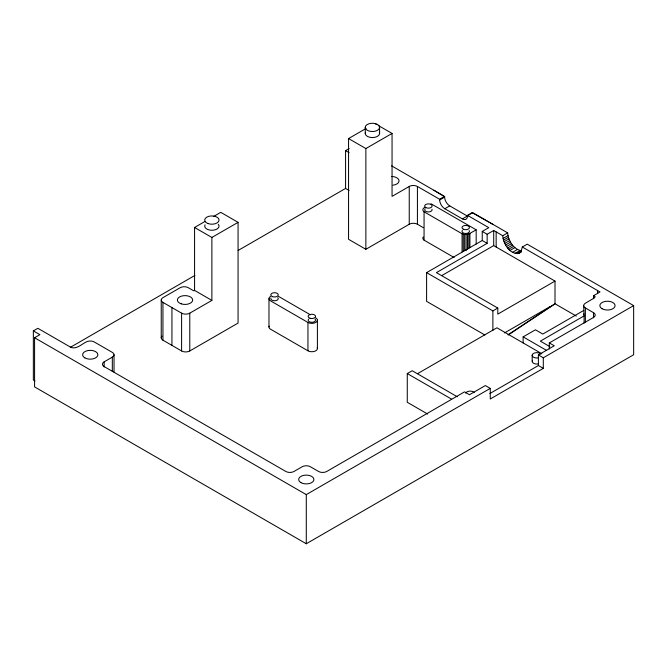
<?xml version="1.0" encoding="UTF-8"?>
<svg xmlns="http://www.w3.org/2000/svg" width="667" height="667" viewBox="0 0 667 667"><rect width="100%" height="100%" fill="white"/><g stroke="black" fill="none" stroke-linecap="round" stroke-linejoin="round"><path stroke-width="1" d="M378.214 125.438L392.054 133.433L392.054 196.373L409.246 186.452A5.786 3.343 0 0 1 417.425 186.452L439.686 199.3L444.614 196.457L444.614 197.023A7.237 4.177 60 0 0 449.733 205.886L467.325 216.041A7.237 4.177 60 0 0 467.992 216.375M454.119 257.512L424.062 240.153L424.062 211.806A5.553 3.21 0 0 1 424.912 207.295M462.073 251.984L462.073 233.758L424.062 211.806M463.282 251.434L463.282 234.225L462.073 233.758M464.657 250.684L464.657 234.484L463.282 234.225M466.108 250.734L466.108 234.534L468.826 233.992L476.18 229.823L476.18 243.997M467.525 249.558L467.525 234.367M468.826 248.174L468.826 233.992M469.91 247.615L469.91 233.442M597.557 293.613L597.557 290.554L522.303 247.015L521.027 251.567L519.468 253.018C510.105 255.428 503.268 243.847 502.743 235.726L493.705 230.49L487.152 234.267L482.241 231.432L482.241 240.504L426.597 272.636L426.597 301.359L484.826 334.984M467.325 216.041L462.381 218.893L444.789 208.738A7.237 4.177 60 0 1 439.67 199.875L439.686 199.3M507.996 334.817L555.002 303.785L576.28 316.066M508.354 334.892L555.002 303.785L555.002 281.09L493.705 245.606L441.787 275.579M502.743 235.726L507.662 232.875C508.254 240.495 513.24 249.099 521.16 250.684L516.25 253.527M503.035 238.444L507.954 235.601M503.527 240.095L508.437 237.252M504.019 241.746L508.929 238.903M504.802 243.372L509.713 240.529M505.578 244.997L510.488 242.154M506.595 246.49L511.506 243.638M507.612 247.974L512.523 245.131M508.796 249.225L513.707 246.381M509.98 250.475L514.891 247.632M512.523 252.326L517.434 249.483M522.303 247.015L527.213 244.164L633.65 305.611L633.65 354.752L306.286 543.755L34.576 386.885L34.576 337.744L39.895 334.676L33.35 330.89L33.35 380.032L34.984 380.982M515.066 253.41L519.977 250.567M517.434 253.643L521.527 251.276M518.451 253.335L520.91 251.909M519.468 253.018L521.102 252.068M194.572 227.472L211.881 237.46L211.881 300.4L194.572 290.403L194.572 227.472L205.044 221.419M213.773 216.383L220.76 212.348L238.069 222.344L238.069 323.078L189.778 350.959A5.786 3.343 0 0 1 181.599 350.959L162.94 340.187A5.786 3.343 0 0 1 162.014 336.151M423.378 227.689L417.425 224.254A5.786 3.343 0 0 0 409.246 224.254L365.866 249.291L348.558 239.303L348.558 138.561L366.016 128.481M33.35 330.89L37.852 328.297L69.768 346.723C75.496 350.417 81.366 344.355 86.135 341.996A5.786 3.343 0 0 1 94.322 341.996L112.323 352.393A5.786 3.343 0 0 1 112.323 357.12L112.323 371.419M238.186 250.433L345.573 188.436L345.573 150.634L349.175 148.558M211.881 237.46L238.069 222.344M348.558 138.561L365.866 148.558L392.054 133.433M70.335 347.34L194.872 275.446M194.572 290.403L193.78 290.862L188.344 287.719A5.786 3.343 0 0 0 180.157 287.719L162.94 297.657A5.786 3.343 0 0 0 162.94 302.384L162.94 340.187M104.144 366.95L104.144 361.839L112.323 357.12M162.94 302.384L181.599 313.156A5.786 3.343 0 0 0 189.778 313.156L211.881 300.4M439.67 199.591L444.614 196.74M439.67 199.875L444.614 197.023M444.789 208.738L449.733 205.886M462.381 218.893A7.237 4.177 60 0 0 467.5 215.941L467.484 215.349L472.411 212.506L507.662 232.875M468.326 215.183L472.444 212.806L493.088 224.454M482.241 231.432L488.794 227.655L467.484 215.349M487.152 234.267L487.152 243.338L436.418 272.636L497.799 308.071L497.799 314.124L555.002 281.09M426.597 272.636L492.888 310.905L497.799 308.071M427.697 414.074L407.279 402.284L407.279 373.562L412.189 370.727L457.304 396.773M417.592 373.645L496.932 327.797L541.804 353.702M504.519 332.916L550.175 306.562M593.547 298.716L593.547 295.689L600.017 291.963L597.557 290.554M583.758 310.422L542.805 334.059L535.443 329.806L523.12 336.868L523.12 342.921M583.667 305.611L584.1 315.883L540.345 341.145L549.883 346.657M549.308 348.966L549.308 342.921L593.547 317.425A5.786 3.343 0 0 0 593.547 312.706L585.368 307.979A5.786 3.343 0 0 1 585.368 303.252L594.464 297.832L595.139 296.615L593.547 295.689M489.853 393.555L538.386 365.524L538.386 354.944L554.269 345.781L549.308 342.921M34.576 337.744L306.286 494.614L490.262 388.394L490.262 398.983L543.297 368.367L543.297 357.779L633.65 305.611M464.657 234.484L466.108 234.534M374.746 123.445L376.48 124.446M391.612 165.858L444.614 196.457M345.573 150.634L349.116 152.685M431.032 203.76L476.18 229.823M482.241 240.504L487.152 243.338M345.573 188.436L349.116 190.479M523.12 336.868L546.69 350.475M538.386 354.944L543.297 357.779M538.386 365.524L543.297 368.367M490.262 388.394L485.351 385.559L469.476 394.731L464.524 391.871L326.747 471.461A5.786 3.343 0 0 1 318.568 471.461L310.38 466.742A5.786 3.343 0 0 0 302.193 466.742L294.014 471.461A5.786 3.343 0 0 1 285.826 471.461L104.144 366.567A5.786 3.343 0 0 1 104.144 361.839M278.431 296.34L310.422 314.807M407.279 373.562L451.659 399.183M315.758 317.884A5.553 3.21 0 0 1 315.808 322.419A5.553 3.21 0 0 1 307.954 322.453L270.635 300.909A5.553 3.21 0 0 1 270.577 296.373M317.209 347.665A5.553 3.21 0 0 1 314.666 351.284A5.553 3.21 0 0 1 307.954 350.8L270.635 329.256A5.553 3.21 0 0 1 269.16 326.163M433.858 190.245L443.788 196.24M472.411 212.506L472.444 213.09M593.547 312.706L593.547 317.809M585.368 307.979L585.368 322.278M584.1 315.883L584.1 323.061M532.191 355.211L532.191 361.264M496.156 231.908L496.156 247.023M493.705 230.49L493.705 245.606M492.888 310.905L492.888 330.398M417.425 186.452L417.425 224.254M409.246 186.452L409.246 224.254M379.59 127.389A7.179 4.144 0 0 1 368.826 130.974A7.179 4.144 0 0 1 368.826 123.795A7.179 4.144 0 0 1 379.59 127.389L379.59 133.433M365.866 148.558L365.866 249.291M365.241 127.389L365.241 133.433M317.409 320.143L317.409 348.499M307.954 322.453L307.954 350.8M306.286 494.614L306.286 543.755M268.976 298.649L268.976 326.997M189.778 313.156L189.778 350.959M181.599 313.156L181.599 350.959M171.936 307.579L171.936 345.381M161.239 300.017L161.239 337.819M114.024 354.752L114.024 372.119M583.667 314.691A5.786 3.343 0 0 1 583.867 313.823M315.057 319.101A3.702 2.134 0 0 1 311.856 322.303A3.702 2.134 0 0 1 308.646 319.101M277.797 297.607A3.702 2.134 0 0 1 274.912 300.75A3.702 2.134 0 0 1 270.985 298.007M431.974 209.238A3.702 2.134 0 0 1 427.914 211.914A3.702 2.134 0 0 1 425.187 208.721M469.184 230.59A3.702 2.134 0 0 1 465.574 233.475A3.702 2.134 0 0 1 462.348 230.448M537.827 363.982A4.627 2.676 0 0 1 532.399 360.572M465.691 393.113A4.627 2.676 0 0 1 469.56 391.154A4.627 2.676 0 0 1 474.179 392.463M537.827 357.929A4.627 2.676 0 0 1 532.408 356.136A4.627 2.676 0 0 1 535.034 352.86A4.627 2.676 0 0 1 540.92 354.085M424.062 240.153A5.553 3.21 0 0 1 423.212 236.985M379.348 132.366A7.179 4.144 0 0 1 372.411 137.577A7.179 4.144 0 0 1 365.483 132.366M218.292 224.27A7.179 4.144 0 0 1 212.381 230.257A7.179 4.144 0 0 1 205.069 224.812M391.804 176.472A7.637 4.411 0 0 1 399.016 180.532A7.637 4.411 0 0 1 392.988 185.193M463.357 229.206A3.702 2.134 0 0 0 469.368 227.914A3.702 2.134 0 0 0 464.424 225.554A3.702 2.134 0 0 0 463.357 229.206M425.771 207.52A3.702 2.134 0 0 0 431.974 206.562A3.702 2.134 0 0 0 427.439 203.944A3.702 2.134 0 0 0 425.771 207.52M310.005 318.242A3.702 2.134 0 0 0 315.558 316.391A3.702 2.134 0 0 0 310.005 314.532A3.702 2.134 0 0 0 310.005 318.242M272.586 296.665A3.702 2.134 0 0 0 278.239 294.906A3.702 2.134 0 0 0 272.778 292.963A3.702 2.134 0 0 0 272.586 296.665M207.921 223.528A7.179 4.144 0 0 0 219.043 220.318A7.179 4.144 0 0 0 208.671 216.366A7.179 4.144 0 0 0 207.921 223.528M602.059 308.738A7.637 4.411 0 0 0 614.841 306.753A7.637 4.411 0 0 0 605.486 301.359A7.637 4.411 0 0 0 602.059 308.738M84.826 357.871A7.637 4.411 0 0 0 97.607 355.895A7.637 4.411 0 0 0 88.252 350.492A7.637 4.411 0 0 0 84.826 357.871M300.884 482.616A7.637 4.411 0 0 0 313.665 480.64A7.637 4.411 0 0 0 304.31 475.238A7.637 4.411 0 0 0 300.884 482.616M181.216 303.844A7.637 4.411 0 0 0 192.671 300.017A7.637 4.411 0 0 0 181.216 296.198A7.637 4.411 0 0 0 181.216 303.844"/></g></svg>
